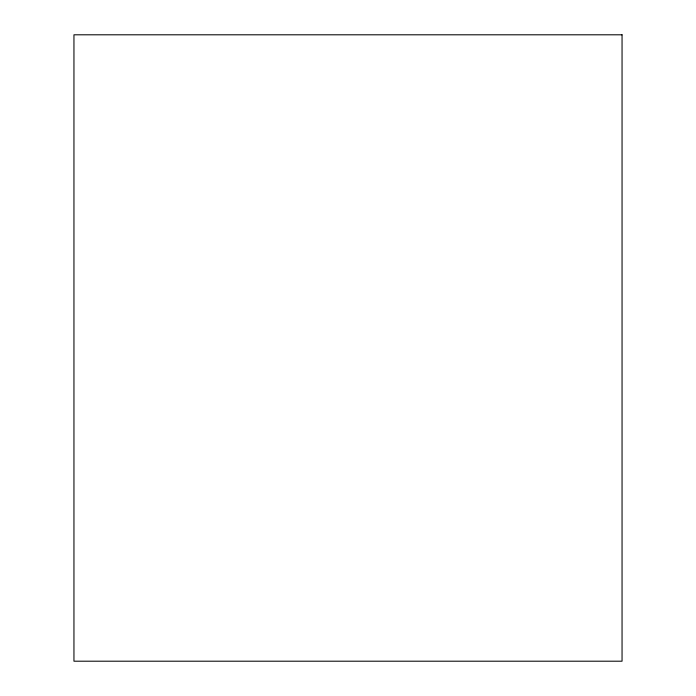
<?xml version="1.0" encoding="UTF-8"?>
<svg xmlns="http://www.w3.org/2000/svg" width="696" height="696" viewBox="0 0 696 696"><rect width="100%" height="100%" fill="white"/><g stroke="black" fill="none" stroke-linecap="round" stroke-linejoin="round"><path stroke-width="1.04" d="M622.05 34.8L73.95 34.8L73.95 661.2L622.05 661.2L622.05 34.8"/></g></svg>
